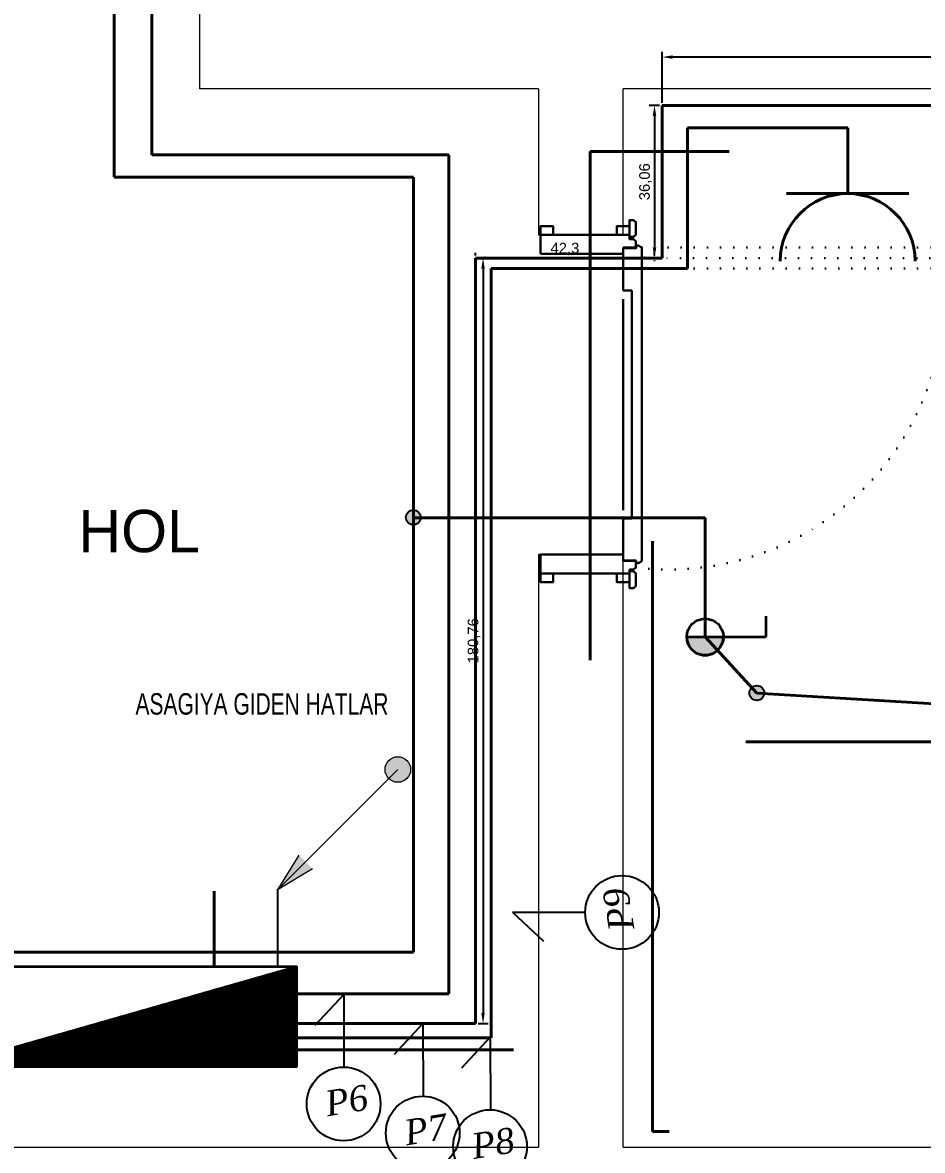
# Model space of a CAD drawing. Header units: millimetres. Extents: x -4521 to 20262, y 301 to 3092.
# Drawn here: x 2316.3 to 2528.7, y 828.7 to 1095.1 of the extents above; entities that cross this region are included whole.
import ezdxf
from ezdxf.enums import TextEntityAlignment as Align

# ---------------------------------------------------------------- set-up
doc = ezdxf.new("R2010")
doc.units = ezdxf.units.MM
for name, pattern in [('ACAD_ISO07W100', [3, 0, -3]), ('CONTINOUS', [0]), ('CONTINU', [0])]:
    doc.linetypes.add(name, pattern=pattern)
for name, color, linetype, lineweight in [('((Yangın Dedektörleri', 30, 'CONTINOUS', 13), ('((yukarı aşağı yön okları', 3, 'CONTINOUS', 13), ('Aydınlatma', 4, 'CONTINOUS', 35), ('Aydınlatma Hattı', 1, 'Continuous', 40), ('genell', 4, 'Continuous', 25), ('Kapılar', 192, 'Continuous', 30), ('Mimari Plan', 70, 'Continuous', 20), ('Priz', 6, 'CONTINOUS', 40), ('Priz Hattı', 2, 'Continuous', 40), ('Yazılar(Oda Yazıları)', 4, 'Continuous', 30)]:
    doc.layers.add(name, color=color, linetype=linetype, lineweight=lineweight)
doc.styles.add('Grupcad', font='arial.ttf', dxfattribs={"width": 0.7})
doc.styles.add('Kablo Kesit Yazıları', font='timesi.ttf', dxfattribs={"height": 25})
doc.styles.add('Oda Yazıları', font='arial.ttf', dxfattribs={"height": 10})
doc.styles.get("Standard").update_dxf_attribs({"font": 'arial.ttf'})
doc.dimstyles.new('ISO-25', dxfattribs={"dimtxt": 2.5, "dimasz": 2.5, "dimexe": 1.25, "dimexo": 0.625, "dimtad": 1, "dimtxsty": 'Standard', "dimcen": 2.5, "dimadec": 0, "dimazin": 0, "dimtfac": 1, "dimtmove": 0, "dimatfit": 3, "dimfxl": 1, "dimarcsym": 0})

# ---------------------------------------------------------------- blocks, each defined once
blk = doc.blocks.new("80'lik kasalı balkon kapısı")
for p, q in [((-1.5, 75.5), (-19.49999999998545, 75.5)), ((-16.49999999998545, 75.5), (-19.49999999998545, 75.5)), ((-19.49999999998545, 75.5), (-19.49999999998545, 71)), ((1.5, 75.5), (-1.5, 75.5)), ((0, 71), (0, 72.5)), ((0, 72.5), (3, 72.5)), ((3.061479804600822, 73.00032784801442), (3.561479804600822, 73.00032784801442)), ((3.561479804600822, 73.00032784801442), (4.427505208383081, 72.50032784801442)), ((4.427505208383081, 72.50032784801442), (4.427505208383081, -1.552339792331622)), ((-19.49999999998545, 71), (0, 71)), ((-19.49999999998545, 0), (0, 0)), ((-19.49999999998545, -4.5), (-19.49999999998545, 0)), ((0, 0), (0, -1.5)), ((0, -1.5), (3, -1.5)), ((3, -1.5), (3, -3.052339792338898)), ((3.061479804600822, -2.052339792338898), (3.061479804600822, -1.427359584922669)), ((3.561479804600822, -2.052339792338898), (3.061479804600822, -2.052339792338898)), ((4.427505208383081, -1.552339792331622), (3.561479804600822, -2.052339792338898)), ((-16.49999999998545, -4.5), (-19.49999999998545, -4.5)), ((-16.49999999998545, -4.5), (-1.5, -4.5)), ((1.5, -4.5), (-1.5, -4.5)), ((1.5, -3.552339792338898), (1.5, -4.5)), ((2.5, -3.552339792338898), (1.5, -3.552339792338898)), ((3, -3.052339792338898), (2.5, -3.552339792338898))]:
    blk.add_line(p, q)
at = {"linetype": 'ACAD_ISO07W100'}
for p, q in [((4.427505208383081, 72.50032784801442), (75.42750520838308, 72.50032784801442)), ((7.427505208383081, 72.50032784801442), (7.427505208383081, 67.50032784801442)), ((72.42750520838308, 70.00032784801442), (7.427505208383081, 70.00032784801442)), ((4.427505208383081, 67.50032784801442), (75.42750520838308, 67.50032784801442))]:
    blk.add_line(p, q, dxfattribs=at)
for points in [[(-19.49999999998545, 75.5), (-19.49999999998545, 77.5), (-16.49999999998545, 77.5), (-16.49999999998545, 75.5)], [(1.5, 75.5), (1.5, 77.5), (-1.5, 77.5), (-1.5, 75.5)], [(3, 72.5), (3, 73.97742879731231), (2.5, 74.47742879731231), (1.5, 74.47742879731231), (1.5, 75.5)], [(3.061479804600822, 73.00032784801442), (3.060897681978531, 72.31527572010964), (0.06147980460082181, 72.31527572010964)], [(0.06147980460082181, 62.31527572011692), (0.06147980460082181, 72.31527572010964)], [(0.06147980460082181, 62.31527572011692), (2.061479804600822, 62.31527572011692)], [(2.061479804600822, 8.5), (2.061479804600822, 62.31527572011692)], [(0.06147980460082181, 10.5), (0.06147980460082181, 60.31527572011692)], [(0.06147980460082181, 1.500327848014422), (0.06147980460082181, 8.5)], [(0.06588575289060827, 8.5), (2.061479804600822, 8.5)], [(0.06120669367373921, -1.427359584922669), (0.06147980460082181, 1.500327848014422)], [(0.06120669367373921, -1.427359584922669), (3.061479804600822, -1.427359584922669)], [(-19.49999999998545, -4.5), (-19.49999999998545, -6.5), (-16.49999999998545, -6.5), (-16.49999999998545, -4.5)], [(1.5, -4.5), (1.5, -6.5), (-1.5, -6.5), (-1.5, -4.5)]]:
    blk.add_lwpolyline(points)
for points in [[(1.55000000000291, 74.97742879731231), (1.55000000000291, 78.97742879731231), (2.5, 78.97742879731231), (3, 78.47742879731231), (3, 75.47742879731231), (2.5, 74.97742879731231)], [(1.55000000000291, -3.977428797312314), (1.55000000000291, -7.977428797312314), (2.5, -7.977428797312314), (3, -7.477428797312314), (3, -4.477428797312314), (2.5, -3.977428797312314)]]:
    blk.add_lwpolyline(points, close=True)
blk.add_arc((10.91912915102148, 61.27050716566737), 64.80849672143934, 262.9813300023001, 5.516166233735929, dxfattribs=at)
blk = doc.blocks.new('SEBEKE PRIZI x1')
at = {"layer": 'Priz', "color": 6, "linetype": 'CONTINU'}
blk.add_line((-14.41200000001118, -7.275957614183426e-11), (14.41200000001118, -1.455191522836685e-11), dxfattribs=at)
blk.add_arc((0, 15.91199999999662), 15.91200000000016, 180, 0, dxfattribs=at)
blk = doc.blocks.new('ETANJ NORMAL ANAHTAR')
at = {"layer": 'Aydınlatma', "linetype": 'CONTINU'}
h = blk.add_hatch(color=6, dxfattribs=at)
edge = h.paths.add_edge_path()
edge.add_arc((0.1009990924794693, 4.317241957280203), 4.318423199997049, 270, 450)
edge.add_line((0.1009990924794693, 8.635665157271433), (0.1009990924794693, -0.00118124271830311))
at = {"layer": 'Aydınlatma', "color": 6, "linetype": 'CONTINU'}
for p, q in [((0.1009990924794693, 18.75867940577155), (-4.762208626692882, 18.75867940577155)), ((0.1009990924794693, 8.635665157285985), (0.1009990924794693, 18.75867940577155)), ((0.1009990924794693, -0.001181242725579068), (0.1009990924794693, 8.635665157271433))]:
    blk.add_line(p, q, dxfattribs=at)
blk.add_circle((0.1009990924794693, 4.317241957280203), 4.318423200000162, dxfattribs=at)
blk.add_arc((0.1009990924794693, 4.317241957280203), 4.318423199997049, 270, 90, dxfattribs=at)
blk = doc.blocks.new('KAT PANOSU')
at = {"layer": 'Aydınlatma', "linetype": 'CONTINU'}
h = blk.add_hatch(dxfattribs=at)
h.set_pattern_fill('ANSI31', color=2)
h.set_pattern_definition([(45, (274.5771019925305, -113244.4411191259), (-0.08838834764831843, 0.08838834764831845), [])])
h.paths.add_polyline_path([(41.49600000001374, 11.86921477770375), (-41.49599999995553, -11.86921477760188), (41.49600000001374, -11.86921477760188)])
at = {"layer": 'Aydınlatma', "color": 2, "linetype": 'CONTINU'}
for p, q in [((-41.49599999995553, -11.86921477760188), (41.49600000007194, 11.8692147777183)), ((-41.49599999989732, -11.86921477754368), (41.49600000013015, 11.86921477777651)), ((-41.49599999989732, -11.86921477754368), (41.49600000013015, 11.86921477777651)), ((-41.49599999983911, -11.86921477748547), (41.49600000018836, 11.86921477783471)), ((-41.49600000001374, -11.86921477766009), (41.49600000001374, 11.86921477766009)), ((-41.49599999995553, -11.86921477760188), (41.49600000007194, 11.8692147777183))]:
    blk.add_line(p, q, dxfattribs=at)
for points in [[(-41.49599999995553, -11.86921477760188), (-41.49599999995553, 11.8692147777183), (41.49600000001374, 11.8692147777183), (41.49600000001374, -11.86921477760188)], [(-41.49599999989732, -11.86921477754368), (-41.49599999989732, 11.86921477777651), (41.49600000007194, 11.86921477777651), (41.49600000007194, -11.86921477754368)], [(-41.49599999989732, -11.86921477754368), (-41.49599999989732, 11.86921477777651), (41.49600000007194, 11.86921477777651), (41.49600000007194, -11.86921477754368)], [(-41.49599999983911, -11.86921477748547), (-41.49599999983911, 11.86921477783471), (41.49600000013015, 11.86921477783471), (41.49600000013015, -11.86921477748547)], [(-41.49600000001374, -11.86921477766009), (-41.49600000001374, 11.86921477766009), (41.49599999995553, 11.86921477766009), (41.49599999995553, -11.86921477766009)], [(-41.49599999995553, -11.86921477760188), (-41.49599999995553, 11.8692147777183), (41.49600000001374, 11.8692147777183), (41.49600000001374, -11.86921477760188)]]:
    blk.add_lwpolyline(points, close=True, dxfattribs=at)
blk = doc.blocks.new('ok yukarıya')
at = {"layer": '((Yangın Dedektörleri', "linetype": 'Continuous'}
blk.add_hatch(color=3, dxfattribs=at).paths.add_polyline_path([(20.18261525355047, 23.37881801702315), (23.30864381321589, 20.25278945734317), (28.28427124745212, 28.28427124745212)])
h = blk.add_hatch(color=3, dxfattribs=at)
edge = h.paths.add_edge_path()
edge.add_arc((0, 0), 3.019479888190322, 0, 360)
at = {"layer": '((Yangın Dedektörleri', "color": 3, "linetype": 'Continuous'}
for p, q in [((0, 0), (28.28427124745212, 28.28427124745212)), ((28.28427124745212, 28.28427124745212), (20.18261525355047, 23.37881801702315)), ((28.28427124745212, 28.28427124745212), (23.30864381321589, 20.25278945734317))]:
    blk.add_line(p, q, dxfattribs=at)
blk.add_circle((0, 0), 3.019479888190322, dxfattribs=at)
blk = doc.blocks.new('BUAT (Genel)')
at = {"linetype": 'CONTINU'}
h = blk.add_hatch(color=0, dxfattribs=at)
edge = h.paths.add_edge_path()
edge.add_arc((0, 0), 1.75, 0, 360)
at = {"color": 0, "linetype": 'CONTINU'}
blk.add_circle((0, 0), 1.75, dxfattribs=at)
blk = doc.blocks.new('*D74')
at = {"layer": 'Defpoints', "color": 0, "lineweight": -2, "transparency": 16777216}
for p, q in [((2467.309465020982, 1076.132260471867), (2467.309465020982, 1088.162740129603)), ((2698.5931067115, 1086.912740129603), (2469.809465020982, 1086.912740129603)), ((2701.0931067115, 1076.132260471867), (2701.0931067115, 1088.162740129603))]:
    blk.add_line(p, q, dxfattribs=at)
at = {"layer": 'Defpoints', "color": 0, "transparency": 16777216}
for p in [(2467.309465020982, 1086.912740129603), (2467.309465020982, 1075.507260471867), (2701.0931067115, 1075.507260471867)]:
    blk.add_point(p, dxfattribs=at)
for points in [[(2469.809465020982, 1087.329406796269), (2469.809465020982, 1086.496073462936), (2467.309465020982, 1086.912740129603)], [(2698.5931067115, 1087.329406796269), (2698.5931067115, 1086.496073462936), (2701.0931067115, 1086.912740129603)]]:
    blk.add_solid(points, dxfattribs=at)
at = {"layer": 'Defpoints', "color": 0, "transparency": 16777216, "insert": (2584.201285866241, 1089.040127578443), "char_height": 2.5, "attachment_point": 5}
blk.add_mtext('233,78', dxfattribs=at)
blk = doc.blocks.new('*D75')
at = {"layer": 'Defpoints', "color": 0, "lineweight": -2, "transparency": 16777216}
for p, q in [((2466.684465020983, 1075.507260471868), (2464.235144399121, 1075.507260471868)), ((2465.485144399121, 1073.007260471868), (2465.485144399121, 1041.948459017594)), ((2466.684465020983, 1039.448459017594), (2464.235144399121, 1039.448459017594))]:
    blk.add_line(p, q, dxfattribs=at)
at = {"layer": 'Defpoints', "color": 0, "transparency": 16777216}
for p in [(2467.309465020983, 1075.507260471868), (2465.485144399121, 1039.448459017594), (2467.309465020983, 1039.448459017594)]:
    blk.add_point(p, dxfattribs=at)
for points in [[(2465.068477732455, 1073.007260471868), (2465.901811065788, 1073.007260471868), (2465.485144399121, 1075.507260471868)], [(2465.068477732455, 1041.948459017594), (2465.901811065788, 1041.948459017594), (2465.485144399121, 1039.448459017594)]]:
    blk.add_solid(points, dxfattribs=at)
at = {"layer": 'Defpoints', "color": 0, "transparency": 16777216, "insert": (2463.357756950281, 1057.47785974473), "char_height": 2.5, "attachment_point": 5, "rotation": 90}
blk.add_mtext('36,06', dxfattribs=at)
blk = doc.blocks.new('*D76')
at = {"layer": 'Defpoints', "color": 0, "lineweight": -2, "transparency": 16777216}
for p, q in [((2423.189653531372, 1040.073459017594), (2423.189653531372, 1040.698459017594)), ((2425.689653531372, 1039.448459017594), (2462.985144399117, 1039.448459017594)), ((2465.485144399117, 1040.073459017583), (2465.485144399117, 1040.698459017594))]:
    blk.add_line(p, q, dxfattribs=at)
at = {"layer": 'Defpoints', "color": 0, "transparency": 16777216}
for p in [(2423.189653531372, 1039.448459017594), (2465.485144399117, 1039.448459017583), (2465.485144399117, 1039.448459017594)]:
    blk.add_point(p, dxfattribs=at)
for points in [[(2425.689653531372, 1039.865125684261), (2425.689653531372, 1039.031792350927), (2423.189653531372, 1039.448459017594)], [(2462.985144399117, 1039.865125684261), (2462.985144399117, 1039.031792350927), (2465.485144399117, 1039.448459017594)]]:
    blk.add_solid(points, dxfattribs=at)
at = {"layer": 'Defpoints', "color": 0, "transparency": 16777216, "insert": (2444.337398965245, 1041.575846466435), "char_height": 2.5, "attachment_point": 5}
blk.add_mtext('42,3', dxfattribs=at)
blk = doc.blocks.new('*D77')
at = {"layer": 'Defpoints', "color": 0, "lineweight": -2, "transparency": 16777216}
for p, q in [((2423.814653531375, 1039.448459017594), (2426.244142403217, 1039.448459017594)), ((2424.994142403217, 1036.948459017594), (2424.994142403218, 861.1888732697812)), ((2423.814653531373, 858.6888732697812), (2426.244142403218, 858.6888732697812))]:
    blk.add_line(p, q, dxfattribs=at)
at = {"layer": 'Defpoints', "color": 0, "transparency": 16777216}
for p in [(2423.189653531375, 1039.448459017594), (2423.189653531373, 858.6888732697812), (2424.994142403218, 858.6888732697812)]:
    blk.add_point(p, dxfattribs=at)
for points in [[(2424.577475736551, 1036.948459017594), (2425.410809069884, 1036.948459017594), (2424.994142403217, 1039.448459017594)], [(2424.577475736551, 861.1888732697812), (2425.410809069884, 861.1888732697812), (2424.994142403218, 858.6888732697812)]]:
    blk.add_solid(points, dxfattribs=at)
at = {"layer": 'Defpoints', "color": 0, "transparency": 16777216, "insert": (2422.866754954377, 949.0686661436868), "char_height": 2.5, "attachment_point": 5, "rotation": 90}
blk.add_mtext('180,76', dxfattribs=at)
blk = doc.blocks.new('LİNYE')
for q in [(2448.125573511109, -294.8708015907137), (2454.966550399003, -304.6860894942532)]:
    blk.add_line((2448.153933249898, -312.0064889082005), q)
blk.add_circle((2448.211785745279, -286.1634295813601), 8.707798795252144)

msp = doc.modelspace()

# ---------------------------------------------------------------- linework, layer by layer
at = {"layer": 'Aydınlatma Hattı'}
for p, q in [((2337.906468043038, 1323.145574924201), (2337.906468043038, 1058.572114807296)), ((2337.906468043038, 1058.572114807296), (2408.604198268673, 1058.572114807296)), ((2408.604198268673, 1058.572114807296), (2408.604198268673, 875.5038852936923)), ((2477.425978704579, 978.1393725436137), (2408.604198268673, 978.1393725436137)), ((2477.425978704579, 949.9787494022348), (2477.425978704579, 978.1393725436137)), ((2477.425978704579, 949.9787494022348), (2489.645544998202, 936.7193412383567)), ((2489.645544998202, 936.7193412383567), (2587.827213123482, 930.75)), ((2361.512024743424, 889.9149225382607), (2361.512024743424, 872.1675112518788)), ((2408.604198268673, 875.5038852936923), (2283.149280316975, 875.5038852936923))]:
    msp.add_line(p, q, dxfattribs=at)
at = {"layer": 'Defpoints'}
msp.add_line((2376.478349981259, 890.3882891721942), (2376.478349981259, 872.1675112518788), dxfattribs=at)
at = {"layer": 'Mimari Plan'}
for p, q in [((2358.057639190734, 1099.448131169579), (2358.057639190734, 1079.448131169579)), ((2438.057639190734, 1079.448131169579), (2358.057639190734, 1079.448131169579)), ((2438.057639190734, 1079.448131169579), (2438.057639190734, 1044.948131169579)), ((2718.057639190734, 1079.448131169579), (2458.057639190734, 1079.448131169579)), ((2458.057639190734, 1044.948131169579), (2458.057639190734, 1079.448131169579)), ((2438.057639190734, 1044.948131169579), (2458.057639190734, 1044.948131169579)), ((2438.057639190734, 969.448131169579), (2438.057639190734, 829.448131169579)), ((2458.057639190734, 969.448131169579), (2438.057639190734, 969.448131169579)), ((2458.057639190734, 829.448131169579), (2458.057639190734, 969.448131169579)), ((2458.057639190734, 829.448131169579), (2458.057639190734, 849.448131169579)), ((2228.057639190734, 829.448131169579), (2438.057639190734, 829.448131169579)), ((2458.057639190734, 829.448131169579), (2718.057639190734, 829.448131169579))]:
    msp.add_line(p, q, dxfattribs=at)
at = {"layer": 'Priz', "linetype": 'CONTINU'}
msp.add_line((2511.09310671148, 1054.663062365493), (2511.09310671148, 1070.222191667795), dxfattribs=at)
at = {"layer": 'Priz Hattı'}
for p, q in [((2346.769776779314, 1329.370302766267), (2346.769776779314, 1063.862646933947)), ((2701.0931067115, 1075.507260471867), (2467.309465020982, 1075.507260471867)), ((2467.309465020982, 1075.507260471867), (2467.309465020983, 1039.448459017594)), ((2511.09310671148, 1070.222191667795), (2473.301010914598, 1070.222191667795)), ((2473.301010914598, 1070.222191667795), (2473.301010914598, 1036.948459017593)), ((2346.769776779314, 1063.862646933947), (2416.960447535588, 1063.862646933947)), ((2416.960447535588, 1063.862646933947), (2416.960447535588, 865.6940403119224)), ((2483.081676471265, 1064.611595111815), (2450.259395965848, 1064.611595111815)), ((2450.259395965848, 1064.611595111815), (2450.259395965848, 944.5100081435521)), ((2467.309465020983, 1039.448459017594), (2423.189653531372, 1039.448459017594)), ((2423.189653531372, 1039.448459017594), (2423.189653531372, 858.6888732697807)), ((2473.301010914598, 1036.948459017593), (2426.956302572042, 1036.948459017593)), ((2426.956302572042, 1036.948459017593), (2426.956302572041, 858.6888732697806)), ((2465.039283887949, 833.2086688762183), (2465.039283887949, 972.5842251357717)), ((2624.851179425094, 925.236038852262), (2487.026204507078, 925.236038852262)), ((2416.960447535588, 865.6940403119224), (2380.935137048793, 865.6940403119224)), ((2423.189653531372, 858.6888732697807), (2380.935137048793, 858.6888732697807)), ((2426.956302572041, 858.6888732697806), (2426.956302572041, 855.2975066486033)), ((2426.956302572041, 855.2975066486033), (2380.935137048793, 855.2975066486033)), ((2432.217003382531, 852.4826381675084), (2380.935137048793, 852.4826381675084)), ((2468.983811923761, 833.2086688762183), (2465.039283887949, 833.2086688762183))]:
    msp.add_line(p, q, dxfattribs=at)

# ---------------------------------------------------------------- block references
at = {"layer": '((yukarı aşağı yön okları', "color": 2, "linetype": 'ByBlock', "rotation": 180}
msp.add_blockref('ok yukarıya', (2404.880372039966, 918.668121338942), dxfattribs=at)
for p, rotation in [((2743.979085546952, 3333.120701015638), 270), ((4840.28590536089, 553.525583470718), 180), ((4858.969057154076, 546.6584119877709), 180), ((4874.860434909779, 543.4394380729693), 180)]:
    msp.add_blockref('LİNYE', p, dxfattribs=dict(rotation=rotation))
at = {"layer": 'Aydınlatma', "linetype": 'CONTINU', "rotation": 270}
msp.add_blockref('ETANJ NORMAL ANAHTAR', (2473.108736747299, 950.0797484947143), dxfattribs=at)
at = {"layer": 'Aydınlatma', "linetype": 'CONTINU'}
msp.add_blockref('KAT PANOSU', (2339.439137048779, 860.2982964741605), dxfattribs=at)
at = {"layer": 'genell', "linetype": 'CONTINU'}
for p in [(2408.526865911961, 978.1859405145915), (2489.645544998202, 936.7193412383567)]:
    msp.add_blockref('BUAT (Genel)', p, dxfattribs=at)
at = {"layer": 'Kapılar'}
msp.add_blockref("80'lik kasalı balkon kapısı", (2458.057639190734, 969.448131169579), dxfattribs=at)
at = {"layer": 'Priz', "linetype": 'CONTINU', "rotation": 180}
msp.add_blockref('SEBEKE PRIZI x1', (2511.093106711512, 1054.663062365435), dxfattribs=at)

# ---------------------------------------------------------------- texts
at = {"style": 'Kablo Kesit Yazıları'}
for s, rotation, p in [('P9', 99.38721129322701, (2460.743728026149, 881.1214952625924)), ('P6', 9.387211293227002, (2388.286699607845, 836.7609409915203)), ('P7', 9.387211293227002, (2406.969851401031, 829.8937695085733)), ('P8', 9.387211293227002, (2422.861229156733, 826.6747955937717))]:
    msp.add_text(s, height=5.999999999999998, rotation=rotation, dxfattribs=at).set_placement(p)
at = {"layer": 'genell', "linetype": 'CONTINOUS', "style": 'Grupcad', "width": 0.7}
msp.add_text('ASAGIYA GIDEN HATLAR', height=5.065219963198751, dxfattribs=at).set_placement((2342.939876216124, 934.1603029350762), align=Align.MIDDLE_LEFT)
at = {"layer": 'Yazılar(Oda Yazıları)', "insert": (2343.809229622188, 974.9131161654866), "char_height": 10, "attachment_point": 5, "style": 'Oda Yazıları'}
msp.add_mtext_dynamic_manual_height_columns('HOL', width=116.4608594961701, gutter_width=50, heights=[0], dxfattribs=at)

# ---------------------------------------------------------------- dimensions: what is measured, and where the dimension line sits
at = {"layer": 'Defpoints'}
for base, p1, p2, picture, middle in [((2467.309465020982, 1086.912740129603), (2701.0931067115, 1075.507260471867), (2467.309465020982, 1075.507260471867), '*D74', (2584.201285866241, 1089.040127578443)), ((2465.485144399117, 1039.448459017594), (2423.189653531372, 1039.448459017594), (2465.485144399117, 1039.448459017583), '*D76', (2444.337398965245, 1041.575846466435))]:
    dim = msp.add_linear_dim(base=base, p1=p1, p2=p2, dimstyle='ISO-25', dxfattribs=at)
    dim.commit()
    dim.dimension.update_dxf_attribs({"geometry": picture, "text_midpoint": middle})
for base, p1, p2, picture, middle in [((2465.485144399121, 1039.448459017594), (2467.309465020982, 1075.507260471867), (2467.309465020982, 1039.448459017594), '*D75', (2463.357756950281, 1057.47785974473)), ((2424.994142403218, 858.6888732697812), (2423.189653531374, 1039.448459017594), (2423.189653531372, 858.6888732697807), '*D77', (2422.866754954377, 949.0686661436868))]:
    dim = msp.add_linear_dim(base=base, p1=p1, p2=p2, angle=90, dimstyle='ISO-25', dxfattribs=at)
    dim.commit()
    dim.dimension.update_dxf_attribs({"geometry": picture, "text_midpoint": middle})

doc.saveas('drawing.dxf')
